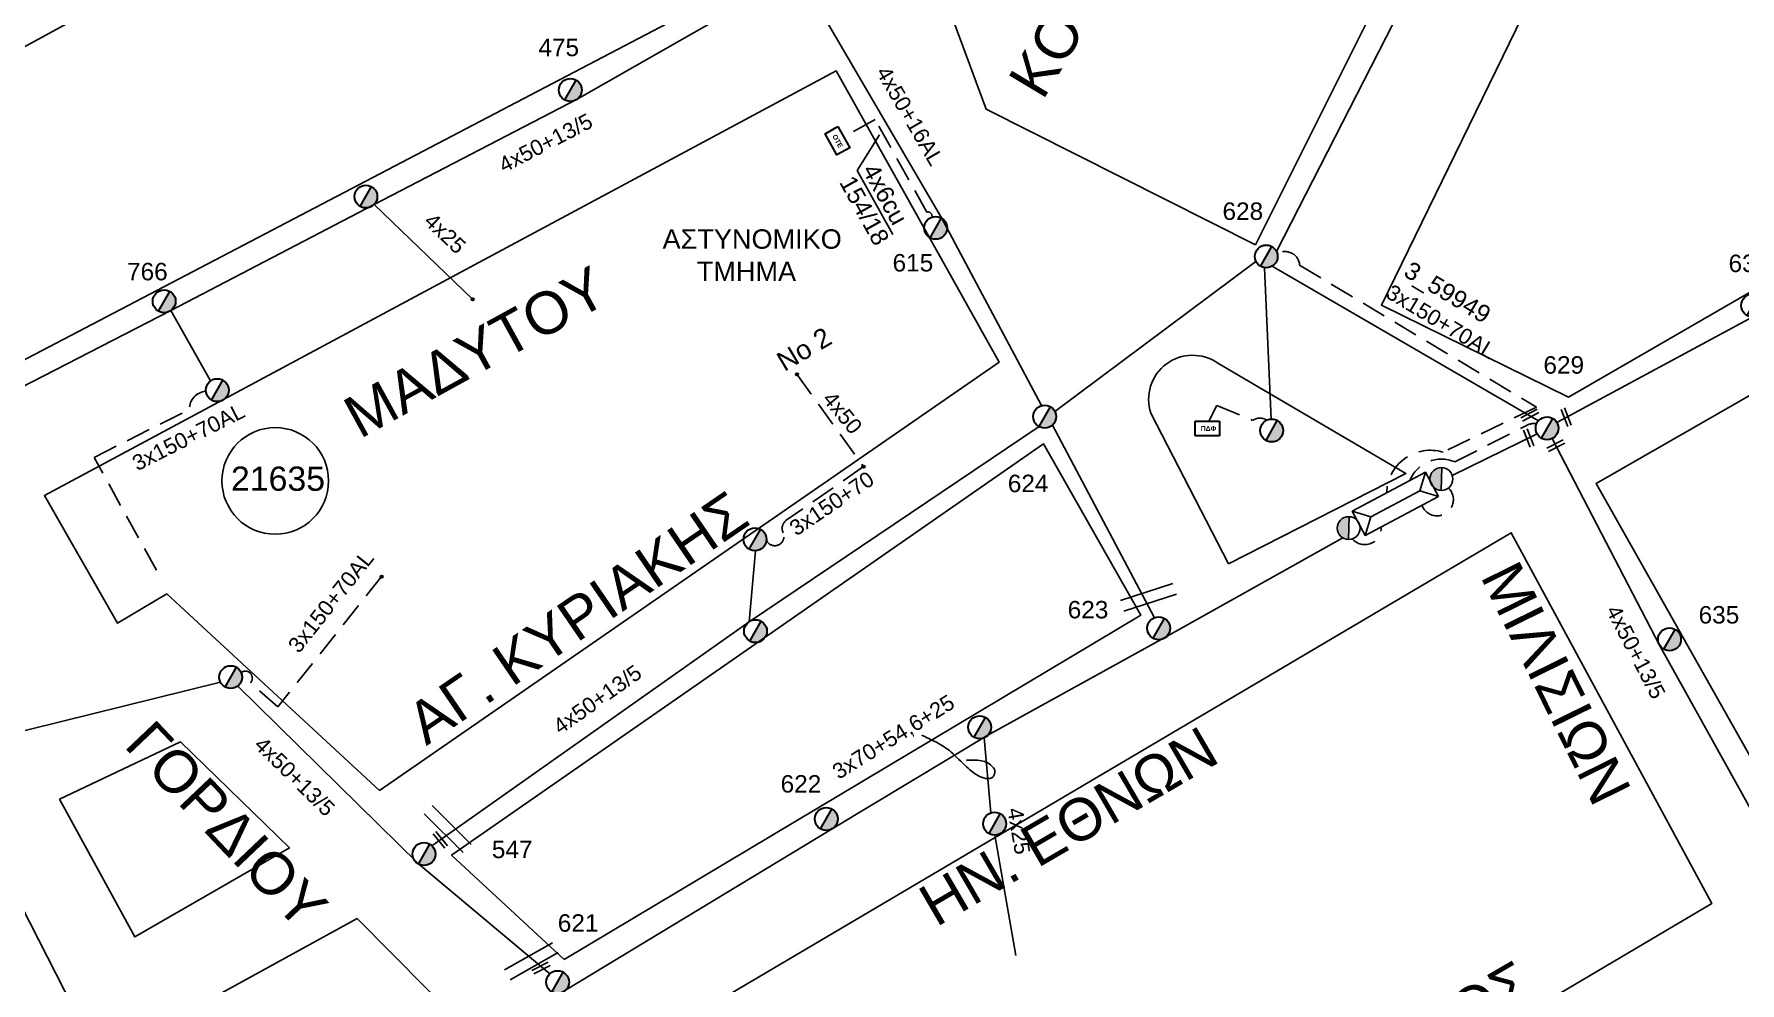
# Model space of a CAD drawing. Header units: millimetres. Extents: x 1421 to 7547, y 822 to 1863.
# Drawn here: x 7113 to 7289, y 1308.7 to 1406.6 of the extents above; entities that cross this region are included whole.
import ezdxf
from ezdxf.enums import TextEntityAlignment as Align

# ---------------------------------------------------------------- set-up
doc = ezdxf.new("R2010")
doc.units = ezdxf.units.MM
doc.linetypes.add('DASHED', pattern=[19.05, 12.7, -6.35])
doc.layers.get('0').update_dxf_attribs({"lineweight": 30})
for name, color, linetype, lineweight in [('4x50+13_5', 7, 'Continuous', 30), ('4x50AL', 7, 'Continuous', 30), ('Pillar OTE', 7, 'Continuous', 30), ('Pillar Δημοτικού Φωτισμού', 7, 'Continuous', 30), ('TEXT_ΚΑΛΩΔΙΩΝ', 7, 'Continuous', 30), ('Άγνωστα', 7, 'Continuous', 30), ('Άγνωστο εναέριο καλώδιο', 7, 'Continuous', 30), ('Άγνωστο Υπόγειο Καλώδιο', 7, 'DASHED', 30), ('Γυμνά εναέρια ΧΤ και ΦΟΠ (3Φ)   4x50+16AL', 7, 'Continuous', 30), ('Εναέρια παροχή ΧΤ 4x25', 7, 'SYN_LINE', 30), ('Καλώδια ΧΤ   3x150+50CU', 7, 'DASHED', 30), ('Καλώδια ΧΤ   3x150+70AL', 7, 'DASHED', 30), ('Μηχανική τομή', 7, 'Continuous', 30), ('Στύλος ΦΜ', 7, 'Continuous', 30), ('Στύλος ΦΜ @ 1', 7, 'Continuous', 30), ('Συνδέσεις', 7, 'Continuous', 30), ('Συνεστραμμένα ΧΤ   3x70+54.6+25 AL', 7, 'SYN_LINE', 30), ('Τομή', 7, 'Continuous', 30), ('Υποσταθμός εναέριος 2 στύλων', 7, 'Continuous', 30), ('Υποσταθμός πόλεως', 7, 'Continuous', 30), ('Υπόβαθρο ΔΕΗ', 7, 'Continuous', 30), ('Υπόγεια Καλώδια Δικτύου ΧΤ  4x6', 7, 'DASHED', 30)]:
    doc.layers.add(name, color=color, linetype=linetype, lineweight=lineweight)
doc.layers.add('Υπόγεια καλώδια Παροχών ΧΤ   4x50AL', color=7, linetype='DASHED')
doc.styles.add('arial', font='arial.ttf')
doc.styles.get("Standard").update_dxf_attribs({"font": 'arial.ttf'})
doc.linetypes.add('SYN_LINE', pattern='A,0.5,-0.0001,["/\\/\\/\\/",Standard,S=0.1,R=0,X=0,Y=-0.05],-0.25', length=0.7501)
doc.dimstyles.new('ISO-25', dxfattribs={"dimtxt": 2.5, "dimasz": 2.5, "dimexe": 1.25, "dimexo": 0.625, "dimtad": 1, "dimtxsty": 'Standard', "dimcen": 2.5, "dimadec": 0, "dimazin": 0, "dimtfac": 1, "dimtmove": 0, "dimatfit": 3, "dimfxl": 1, "dimarcsym": 0})

# ---------------------------------------------------------------- blocks, each defined once
blk = doc.blocks.new('ΥΠΑΡΧΩΝ ΤΣΙΜΕΝΤΕΝΙΟΣ ΣΤΥΛΟΣ')
at = {"layer": 'Στύλος ΦΜ'}
blk.add_hatch(color=7, dxfattribs=at).paths.add_polyline_path([(-1.29, -2.28, 0.574793), (2.62, 0, 0.268822), (1.3, 2.27)])
at = {"layer": 'Στύλος ΦΜ', "color": 7}
blk.add_line((-1.29, -2.28), (1.3, 2.27), dxfattribs=at)
blk.add_circle((0, 0), 2.62, dxfattribs=at)
at = {"layer": 'Στύλος ΦΜ', "flags": 4}
for tag, p in [('ΑΡΙΘΜΟΣ', (-4.68, 8.05)), ('ΤΥΠΟΣ', (-4.91, 3.03))]:
    blk.add_attdef(tag, p, '', height=4, dxfattribs=at)
blk = doc.blocks.new('ΤΟΜΗ')
at = {"layer": 'Τομή', "lineweight": -3, "ltscale": 40}
for p, q in [((-11.37, 1.1), (11.37, 1.1)), ((11.37, -3.57), (-11.37, -3.57))]:
    blk.add_line(p, q, dxfattribs=at)
blk = doc.blocks.new('ΥΠΟΣΤΑΘΜΟΣ ΕΝΑΕΡΙΟΣ ΕΠΙ 2 ΣΤΥΛΩΝ')
at = {"layer": 'Υποσταθμός εναέριος 2 στύλων', "linetype": 'Continuous', "lineweight": -3}
for points in [[(-11.97, -2.11, 0.574793), (-8.45, -0.07, 0.268822), (-9.64, 1.98)], [(9.68, -2.15, 0.574793), (13.19, -0.1, 0.268822), (12.01, 1.95)]]:
    blk.add_hatch(color=256, dxfattribs=at).paths.add_polyline_path(points)
for p, q in [((-11.97, -2.11), (-9.64, 1.98)), ((9.68, -2.15), (12.01, 1.95))]:
    blk.add_line(p, q, dxfattribs=at)
for centre in [(-10.81, -0.07), (10.84, -0.1)]:
    blk.add_circle(centre, 2.36, dxfattribs=at)
at = {"layer": 'Υποσταθμός πόλεως', "linetype": 'Continuous', "lineweight": -3, "ltscale": 40}
blk.add_lwpolyline([(-8.57, 2.82), (8.57, 2.82), (8.57, -2.82), (-8.57, -2.82)], close=True, dxfattribs=at)
for points in [[(-5.75, 0), (-8.57, 2.82)], [(-8.57, -2.82), (-5.75, 0)], [(-5.75, 0), (5.75, 0)], [(5.75, 0), (8.57, 2.82)], [(8.57, -2.82), (5.75, 0)]]:
    blk.add_lwpolyline(points, dxfattribs=at)
at = {"layer": 'Υποσταθμός εναέριος 2 στύλων', "ltscale": 40, "flags": 1}
for tag, p in [('ΜΕΤΑΣΧΗΜΑΤΙΣΜΟΣ', (14.09, 2.51)), ('ΙΣΧΥΣ', (14.07, -0.28)), ('ΑΡΙΘΜΟΣ', (14.19, -3))]:
    blk.add_attdef(tag, p, '', height=1.8, dxfattribs=at)
blk = doc.blocks.new('ΜΗΧΑΝΙΚΗ ΤΟΜΗ')
at = {"layer": 'Μηχανική τομή', "lineweight": -3, "ltscale": 40}
for p, q in [((-3.78, 1.15), (3.8, 1.15)), ((3.8, -0.4), (-3.78, -0.4))]:
    blk.add_line(p, q, dxfattribs=at)
blk = doc.blocks.new('_ΣΥΝΔΕΣΗ')
at = {"layer": 'Συνδέσεις', "linetype": 'SYN_LINE', "ltscale": 40}
blk.add_hatch(color=256, dxfattribs=at).paths.add_polyline_path([(0.5, -0.01, 1), (-0.5, -0.01, 1)])
at = {"layer": 'Συνδέσεις'}
blk.add_circle((0, -0.01), 0.5, dxfattribs=at)
blk = doc.blocks.new('PILLAR ΔΗΜΟΤΙΚΟΥ ΦΩΤΙΣΜΟΥ')
at = {"layer": 'Pillar Δημοτικού Φωτισμού', "ltscale": 40}
for p, q in [((-3.64, 2), (3.07, 2)), ((-3.64, -2), (-3.64, 2)), ((3.07, 2), (3.07, -2)), ((3.07, -2), (-3.64, -2))]:
    blk.add_line(p, q, dxfattribs=at)
at = {"layer": 'Pillar Δημοτικού Φωτισμού', "insert": (-2.13, 0.69), "char_height": 1.3575, "width": 109.961, "attachment_point": 1}
blk.add_mtext('{\\fArial|b1|i0|c161|p34;ΠΔΦ}', dxfattribs=at)
blk = doc.blocks.new('PILLAR ΟΤΕ')
at = {"layer": 'Pillar OTE', "ltscale": 40}
blk.add_lwpolyline([(-3.31, 2.02), (3.39, 2.02), (3.39, -1.99), (-3.31, -1.99)], close=True, dxfattribs=at)
at = {"layer": 'Pillar OTE', "insert": (-1.81, 0.71), "char_height": 1.3575, "width": 109.961, "attachment_point": 1}
blk.add_mtext('{\\fArial|b1|i0|c161|p34;OTE}', dxfattribs=at)

msp = doc.modelspace()

# ---------------------------------------------------------------- linework, layer by layer
at = {"color": 30, "lineweight": -3, "ltscale": 0.2}
msp.add_lwpolyline([(7239.92, 1382.47), (7240.61, 1366.86)], dxfattribs=at)
at = {"layer": '4x50+13_5', "color": 30, "lineweight": -3, "ltscale": 0.2}
for points in [[(7270.15, 1442.81), (7258.44, 1418), (7241.15, 1384.15)], [(7097.16, 1362.69), (7127.07, 1378.06), (7148.05, 1389), (7169.01, 1399.87), (7189.93, 1411.82)], [(7218.29, 1367.66), (7239.03, 1383.12)], [(7240.72, 1382.64), (7268.19, 1366.69)], [(7154.01, 1322.85), (7186.73, 1345.96), (7216.66, 1366.1)]]:
    msp.add_lwpolyline(points, dxfattribs=at)
at = {"layer": '4x50+13_5', "color": 2, "lineweight": -3, "ltscale": 0.2}
for points in [[(7268.05, 1365.34), (7259.29, 1361.04)], [(7293.64, 1320.25), (7293.64, 1320.25), (7280.68, 1343.56), (7269.58, 1364.85)]]:
    msp.add_lwpolyline(points, dxfattribs=at)
at = {"layer": '4x50+13_5', "color": 62, "lineweight": -3, "ltscale": 0.2}
for points in [[(7109.08, 1334.04), (7132.21, 1339.72)], [(7133.98, 1339.32), (7152.62, 1320.98), (7166.17, 1309.65)]]:
    msp.add_lwpolyline(points, dxfattribs=at)
at = {"layer": '4x50AL', "color": 30, "lineweight": -3, "ltscale": 0.2}
msp.add_lwpolyline([(7127.07, 1378.06), (7131.17, 1370.8)], dxfattribs=at)
at = {"layer": '4x50AL', "color": 30, "linetype": 'DASHED', "lineweight": -3, "ltscale": 0.2}
msp.add_lwpolyline([(7191.67, 1371.49), (7198.54, 1361.96)], dxfattribs=at)
at = {"layer": 'Άγνωστα', "lineweight": -3}
msp.add_lwpolyline([(7209.16, 1331.67), (7209.78, 1331.7), (7210.29, 1331.68), (7210.7, 1331.62), (7211.03, 1331.54), (7211.29, 1331.43), (7211.5, 1331.31), (7211.66, 1331.19), (7211.78, 1331.08), (7211.88, 1330.97), (7211.95, 1330.88), (7212.01, 1330.8), (7212.05, 1330.73), (7212.08, 1330.66), (7212.09, 1330.59), (7212.09, 1330.53), (7212.09, 1330.46), (7212.08, 1330.39), (7212.07, 1330.32), (7212.05, 1330.24), (7212.02, 1330.17), (7211.99, 1330.1), (7211.95, 1330.03), (7211.91, 1329.97), (7211.86, 1329.92), (7211.8, 1329.88), (7211.74, 1329.85), (7211.67, 1329.82), (7211.59, 1329.8), (7211.51, 1329.79), (7211.42, 1329.79), (7211.33, 1329.79), (7211.24, 1329.8), (7211.14, 1329.81), (7211.04, 1329.83), (7210.93, 1329.86), (7210.82, 1329.89), (7210.7, 1329.93), (7210.59, 1329.97), (7210.47, 1330.03), (7210.34, 1330.09), (7210.22, 1330.16), (7210.08, 1330.25), (7209.95, 1330.34), (7209.81, 1330.45), (7209.66, 1330.57), (7209.5, 1330.7), (7209.34, 1330.85), (7209.16, 1331.01), (7208.98, 1331.18), (7208.78, 1331.37), (7208.58, 1331.57), (7208.38, 1331.77), (7208.18, 1331.96), (7207.98, 1332.16), (7207.78, 1332.34), (7207.58, 1332.51), (7207.4, 1332.67), (7207.22, 1332.81), (7207.04, 1332.94), (7206.87, 1333.05), (7206.7, 1333.16), (7206.53, 1333.26), (7206.35, 1333.36), (7206.17, 1333.46), (7205.99, 1333.56), (7205.8, 1333.65), (7205.62, 1333.74), (7205.44, 1333.83), (7205.27, 1333.92), (7205.11, 1333.99), (7204.98, 1334.06), (7204.86, 1334.12), (7204.77, 1334.16), (7204.7, 1334.19), (7204.65, 1334.22), (7204.62, 1334.23), (7204.6, 1334.24), (7204.59, 1334.25), (7204.58, 1334.25), (7204.58, 1334.25)], dxfattribs=at)
at = {"layer": 'Άγνωστο εναέριο καλώδιο', "color": 30, "lineweight": -3, "ltscale": 0.2}
msp.add_lwpolyline([(7186.73, 1345.96), (7187.41, 1353.28)], dxfattribs=at)
at = {"layer": 'Άγνωστο Υπόγειο Καλώδιο', "color": 30, "lineweight": -3, "ltscale": 0.2}
msp.add_lwpolyline([(7198.54, 1361.96), (7190.58, 1356.43, 0.365135), (7190.24, 1355.15, -1.036407), (7188.51, 1354.41, -0.413903)], format="xyb", dxfattribs=at)
at = {"layer": 'Γυμνά εναέρια ΧΤ και ΦΟΠ (3Φ)   4x50+16AL', "color": 27, "lineweight": -3, "ltscale": 0.2}
for points in [[(7216.91, 1368.26), (7206.58, 1387.61), (7191.49, 1413.49), (7182.58, 1430.32), (7170.75, 1450.43)], [(7228.55, 1346.38), (7218.03, 1366.24)]]:
    msp.add_lwpolyline(points, dxfattribs=at)
at = {"layer": 'Γυμνά εναέρια ΧΤ και ΦΟΠ (3Φ)   4x50+16AL', "color": 133, "lineweight": -3, "ltscale": 0.2}
msp.add_lwpolyline([(7270.08, 1366.53), (7291.26, 1377.93), (7318.96, 1393.87), (7331.68, 1400.97), (7346.51, 1409.44), (7366.89, 1415.58)], dxfattribs=at)
at = {"layer": 'Γυμνά εναέρια ΧΤ και ΦΟΠ (3Φ)   4x50+16AL', "color": 1, "lineweight": -3, "ltscale": 0.2}
msp.add_lwpolyline([(7092.34, 1264.75), (7116.96, 1278.13), (7142.83, 1293.49), (7167.8, 1307.95), (7195.31, 1324.61), (7211.37, 1334.26), (7229.86, 1344.49), (7247.98, 1354.62)], dxfattribs=at)
at = {"layer": 'Εναέρια παροχή ΧΤ 4x25', "color": 30, "linetype": 'SYN_LINE', "lineweight": -3, "ltscale": 10}
msp.add_lwpolyline([(7148.05, 1389), (7158.21, 1379.22)], dxfattribs=at)
at = {"layer": 'Εναέρια παροχή ΧΤ 4x25', "color": 1, "linetype": 'SYN_LINE', "lineweight": -3, "ltscale": 10}
msp.add_lwpolyline([(7212.1, 1323.95), (7214.26, 1311.53)], dxfattribs=at)
at = {"layer": 'Καλώδια ΧΤ   3x150+50CU', "color": 2, "lineweight": -3, "ltscale": 0.2}
msp.add_arc((7257.73, 1358.55), 1.67, 199.8146, 46.0449, dxfattribs=at)
at = {"layer": 'Καλώδια ΧΤ   3x150+50CU', "color": 10, "lineweight": -3, "ltscale": 0.2}
msp.add_arc((7250.25, 1355.62), 1.7, 221.1622, 4.2616, dxfattribs=at)
at = {"layer": 'Καλώδια ΧΤ   3x150+70AL', "color": 30, "lineweight": -3, "ltscale": 0.2}
for points in [[(7241.23, 1383.92, -0.562577), (7243.54, 1382.75), (7267.97, 1368.11), (7258.34, 1363.46, 0.494911), (7252.51, 1359.23, -1.743592)], [(7125.59, 1351.3), (7119.16, 1362.92), (7129, 1367.88, -0.398643), (7130.7, 1369.74, 3.703429)]]:
    msp.add_lwpolyline(points, format="xyb", dxfattribs=at)
at = {"layer": 'Καλώδια ΧΤ   3x150+70AL', "color": 133, "lineweight": -3, "ltscale": 0.2}
msp.add_lwpolyline([(7254.91, 1360.51, -0.425228), (7259.54, 1362.45), (7266.8, 1366.14, -0.166992), (7268.01, 1366.41)], format="xyb", dxfattribs=at)
at = {"layer": 'Καλώδια ΧΤ   3x150+70AL', "color": 62, "lineweight": -3, "ltscale": 0.2}
msp.add_lwpolyline([(7148.82, 1350.62), (7138.13, 1337.17), (7135.29, 1339.66, 0.924328), (7134.34, 1340.72, -2.643226)], format="xyb", dxfattribs=at)
at = {"layer": 'Συνεστραμμένα ΧΤ   3x70+54.6+25 AL', "color": 1, "linetype": 'SYN_LINE', "lineweight": -3, "ltscale": 10}
msp.add_lwpolyline([(7210.99, 1334), (7211.68, 1326.24)], dxfattribs=at)
at = {"layer": 'Υπόβαθρο ΔΕΗ', "lineweight": -3, "ltscale": 0.2}
for points in [[(7337.96, 1407.68), (7300.71, 1465.57), (7294.39, 1465.52), (7251.97, 1378.62), (7271.28, 1369.14), (7337.96, 1407.68)], [(7401.41, 1387.86), (7367.58, 1413.83), (7274.13, 1360.22), (7295.55, 1322.26), (7399.62, 1381.21), (7401.41, 1387.86)], [(7148.59, 1328.57), (7212.55, 1372.74), (7195.73, 1402.78), (7114.03, 1358.99), (7121.57, 1345.82), (7126.66, 1348.83), (7148.59, 1328.57)], [(7236.19, 1351.93), (7254.5, 1361.24), (7235.11, 1372.64)], [(7228.18, 1367.48), (7236.19, 1351.93)], [(7135.73, 1278.65), (7138.6, 1272.64), (7183.25, 1279.62), (7223.88, 1280.16), (7286.05, 1316.9), (7265.37, 1355.15), (7135.73, 1278.65)], [(7157.07, 1304.48), (7146.29, 1315.36), (7119.77, 1300.78), (7108.89, 1322.03), (7070.32, 1268.81), (7080.42, 1263.56), (7091.44, 1266.04), (7157.07, 1304.48)]]:
    msp.add_lwpolyline(points, dxfattribs=at)
for points in [[(7238.99, 1384.85), (7268.2, 1443.32), (7239.1, 1458.64), (7207.43, 1409.04), (7211.21, 1398.83)], [(7093.55, 1395.27), (7107.06, 1370.44), (7189.45, 1413.55), (7175.02, 1439.61)], [(7167.66, 1311.11), (7227.15, 1346.64), (7217.11, 1364.33), (7156.05, 1321.9)], [(7115.59, 1327.67), (7128.06, 1333.57), (7139.33, 1322.63), (7123.37, 1313.46)]]:
    msp.add_lwpolyline(points, close=True, dxfattribs=at)
at = {"layer": 'Υπόβαθρο ΔΕΗ', "lineweight": -3}
msp.add_circle((7137.85, 1360.49), 5.5, dxfattribs=at)
at = {"layer": 'Υπόβαθρο ΔΕΗ', "lineweight": -3, "ltscale": 0.2}
msp.add_arc((7232.51, 1368.89), 4.56, 55.296, 198.1097, dxfattribs=at)
at = {"layer": 'Υπόγεια Καλώδια Δικτύου ΧΤ  4x6', "color": 27, "linetype": 'DASHED', "lineweight": -2, "ltscale": 0.2}
msp.add_lwpolyline([(7205.6, 1387.7, 0.565343), (7205.08, 1388.22), (7199.74, 1397.76), (7196.51, 1395.95)], format="xyb", dxfattribs=at)
at = {"layer": 'Υπόγεια Καλώδια Δικτύου ΧΤ  4x6', "color": 30, "lineweight": -3, "ltscale": 0.2}
for points in [[(7234.98, 1368.27), (7234.18, 1366.64)], [(7234.98, 1368.27), (7238.71, 1366.72)]]:
    msp.add_lwpolyline(points, dxfattribs=at)
msp.add_arc((7239.44, 1365.79), 1.18, 53.8954, 128.2884, dxfattribs=at)

# ---------------------------------------------------------------- block references
at = {"layer": 'Pillar OTE', "lineweight": -2, "xscale": 0.375, "yscale": 0.375, "zscale": 0.375, "rotation": 299.0000000000001}
msp.add_blockref('PILLAR ΟΤΕ', (7195.84, 1395.58), dxfattribs=at)
at = {"layer": 'Pillar Δημοτικού Φωτισμού', "lineweight": -3, "xscale": 0.3749999999999999, "yscale": 0.3749999999999999, "zscale": 0.3749999999999999}
msp.add_blockref('PILLAR ΔΗΜΟΤΙΚΟΥ ΦΩΤΙΣΜΟΥ', (7234.13, 1365.89), dxfattribs=at)
at = {"layer": 'Μηχανική τομή', "lineweight": -3}
for p, xscale, yscale, zscale, rotation in [((7267.33, 1367.18), 0.2499999999999188, 0.2499999999999188, 0.2499999999999188, 27.66500128186423), ((7271.13, 1367.09), 0.2499999999999189, 0.2499999999999189, 0.2499999999999189, 111.2164460890226), ((7267.25, 1364.94), 0.2499999999999189, 0.2499999999999189, 0.2499999999999189, 111.2164460890225), ((7270.01, 1364.04), 0.2499999999999188, 0.2499999999999188, 0.2499999999999188, 27.66500128186423), ((7154.81, 1323.41), 0.2499999999999188, 0.2499999999999188, 0.2499999999999188, 309.4038638136934), ((7165.31, 1310.16), 0.2499999999999188, 0.2499999999999188, 0.2499999999999188, 27.66500128186423)]:
    msp.add_blockref('ΜΗΧΑΝΙΚΗ ΤΟΜΗ', p, dxfattribs=dict(at, xscale=xscale, yscale=yscale, zscale=zscale, rotation=rotation))
at = {"layer": 'Στύλος ΦΜ @ 1', "lineweight": -3, "ltscale": 40}
ref = msp.add_blockref('ΥΠΑΡΧΩΝ ΤΣΙΜΕΝΤΕΝΙΟΣ ΣΤΥΛΟΣ', (7168.3, 1400.81), dxfattribs=dict(at, xscale=0.4499999999998181, yscale=0.4499999999998181, zscale=0.4499999999998181))
ref.add_attrib('ΤΥΠΟΣ', '475', (7165, 1404.3), dxfattribs={"layer": 'Στύλος ΦΜ', "height": 1.8, "flags": 4})
at = {"layer": 'Στύλος ΦΜ @ 1', "lineweight": -3, "ltscale": 40, "xscale": 0.4499999999998181, "yscale": 0.4499999999998181, "zscale": 0.4499999999998181}
for p in [(7147.2, 1389.82), (7131.87, 1369.85), (7240.65, 1365.69), (7187.34, 1354.46), (7187.4, 1344.99), (7133.26, 1340.25), (7210.53, 1335.08), (7212.07, 1325.13)]:
    msp.add_blockref('ΥΠΑΡΧΩΝ ΤΣΙΜΕΝΤΕΝΙΟΣ ΣΤΥΛΟΣ', p, dxfattribs=at)
at = {"layer": 'Στύλος ΦΜ @ 1', "lineweight": -3, "ltscale": 40}
ref = msp.add_blockref('ΥΠΑΡΧΩΝ ΤΣΙΜΕΝΤΕΝΙΟΣ ΣΤΥΛΟΣ', (7240.09, 1383.64), dxfattribs=dict(at, xscale=0.4499999999998181, yscale=0.4499999999998181, zscale=0.4499999999998181))
ref.add_attrib('ΤΥΠΟΣ', '628', (7235.58, 1387.41), dxfattribs={"layer": 'Στύλος ΦΜ', "height": 1.8, "flags": 4})
ref = msp.add_blockref('ΥΠΑΡΧΩΝ ΤΣΙΜΕΝΤΕΝΙΟΣ ΣΤΥΛΟΣ', (7205.99, 1386.59), dxfattribs=dict(at, xscale=0.4499999999998181, yscale=0.4499999999998181, zscale=0.4499999999998181))
ref.add_attrib('ΤΥΠΟΣ', '615', (7201.54, 1382.09), dxfattribs={"layer": 'Στύλος ΦΜ', "height": 1.8, "flags": 4})
ref = msp.add_blockref('ΥΠΑΡΧΩΝ ΤΣΙΜΕΝΤΕΝΙΟΣ ΣΤΥΛΟΣ', (7290.28, 1378.58), dxfattribs=dict(at, xscale=0.4499999999998181, yscale=0.4499999999998181, zscale=0.4499999999998181))
ref.add_attrib('ΤΥΠΟΣ', '630', (7287.79, 1382.03), dxfattribs={"layer": 'Στύλος ΦΜ', "height": 1.8, "flags": 4})
ref = msp.add_blockref('ΥΠΑΡΧΩΝ ΤΣΙΜΕΝΤΕΝΙΟΣ ΣΤΥΛΟΣ', (7126.39, 1379.02), dxfattribs=dict(at, xscale=0.4499999999998181, yscale=0.4499999999998181, zscale=0.4499999999998181))
ref.add_attrib('ΤΥΠΟΣ', '766', (7122.56, 1381.18), dxfattribs={"layer": 'Στύλος ΦΜ', "height": 1.8, "flags": 4})
ref = msp.add_blockref('ΥΠΑΡΧΩΝ ΤΣΙΜΕΝΤΕΝΙΟΣ ΣΤΥΛΟΣ', (7269.07, 1365.92), dxfattribs=dict(at, xscale=0.4499999999998181, yscale=0.4499999999998181, zscale=0.4499999999998181))
ref.add_attrib('ΤΥΠΟΣ', '629', (7268.69, 1371.55), dxfattribs={"layer": 'Στύλος ΦΜ', "height": 1.8, "flags": 4})
ref = msp.add_blockref('ΥΠΑΡΧΩΝ ΤΣΙΜΕΝΤΕΝΙΟΣ ΣΤΥΛΟΣ', (7217.24, 1367.12), dxfattribs=dict(at, xscale=0.4499999999998181, yscale=0.4499999999998181, zscale=0.4499999999998181))
ref.add_attrib('ΤΥΠΟΣ', '624', (7213.43, 1359.33), dxfattribs={"layer": 'Στύλος ΦΜ', "height": 1.8, "flags": 4})
ref = msp.add_blockref('ΥΠΑΡΧΩΝ ΤΣΙΜΕΝΤΕΝΙΟΣ ΣΤΥΛΟΣ', (7229, 1345.29), dxfattribs=dict(at, xscale=0.4499999999998181, yscale=0.4499999999998181, zscale=0.4499999999998181))
ref.add_attrib('ΤΥΠΟΣ', '623', (7219.61, 1346.31), dxfattribs={"layer": 'Στύλος ΦΜ', "height": 1.8, "flags": 4})
ref = msp.add_blockref('ΥΠΑΡΧΩΝ ΤΣΙΜΕΝΤΕΝΙΟΣ ΣΤΥΛΟΣ', (7281.7, 1344.15), dxfattribs=dict(at, xscale=0.4499999999998181, yscale=0.4499999999998181, zscale=0.4499999999998181))
ref.add_attrib('ΤΥΠΟΣ', '635', (7284.7, 1345.78), dxfattribs={"layer": 'Στύλος ΦΜ', "height": 1.8, "flags": 4})
ref = msp.add_blockref('ΥΠΑΡΧΩΝ ΤΣΙΜΕΝΤΕΝΙΟΣ ΣΤΥΛΟΣ', (7194.7, 1325.62), dxfattribs=dict(at, xscale=0.4499999999998181, yscale=0.4499999999998181, zscale=0.4499999999998181))
ref.add_attrib('ΤΥΠΟΣ', '622', (7189.99, 1328.34), dxfattribs={"layer": 'Στύλος ΦΜ', "height": 1.8, "flags": 4})
ref = msp.add_blockref('ΥΠΑΡΧΩΝ ΤΣΙΜΕΝΤΕΝΙΟΣ ΣΤΥΛΟΣ', (7153.2, 1322), dxfattribs=dict(at, xscale=0.4499999999998181, yscale=0.4499999999998181, zscale=0.4499999999998181))
ref.add_attrib('ΤΥΠΟΣ', '547', (7160.2, 1321.58), dxfattribs={"layer": 'Στύλος ΦΜ', "height": 1.8, "flags": 4})
ref = msp.add_blockref('ΥΠΑΡΧΩΝ ΤΣΙΜΕΝΤΕΝΙΟΣ ΣΤΥΛΟΣ', (7166.98, 1308.79), dxfattribs=dict(at, xscale=0.4499999999998181, yscale=0.4499999999998181, zscale=0.4499999999998181))
ref.add_attrib('ΤΥΠΟΣ', '621', (7167, 1313.99), dxfattribs={"layer": 'Στύλος ΦΜ', "height": 1.8, "flags": 4})
at = {"layer": 'Συνδέσεις', "lineweight": -3, "xscale": 0.25, "yscale": 0.25, "zscale": 0.25}
for p in [(7158.21, 1379.22), (7191.67, 1371.49), (7198.54, 1361.96), (7148.83, 1350.62)]:
    msp.add_blockref('_ΣΥΝΔΕΣΗ', p, dxfattribs=at)
at = {"layer": 'Τομή', "lineweight": -3, "xscale": 0.2499999999998871, "yscale": 0.2499999999998871, "zscale": 0.2499999999998871}
for p, rotation in [((7227.84, 1348.77), 17.93381805001182), ((7155.86, 1324.8), 315.263914887549), ((7164.12, 1311.21), 29.49666956088656)]:
    msp.add_blockref('ΤΟΜΗ', p, dxfattribs=dict(at, rotation=rotation))
at = {"layer": 'Υποσταθμός εναέριος 2 στύλων', "lineweight": -3, "xscale": 0.4999999999999998, "yscale": 0.4999999999999998, "zscale": 0.4999999999999998, "rotation": 207.9922339279696}
msp.add_blockref('ΥΠΟΣΤΑΘΜΟΣ ΕΝΑΕΡΙΟΣ ΕΠΙ 2 ΣΤΥΛΩΝ', (7253.41, 1358.12), dxfattribs=at)

# ---------------------------------------------------------------- texts
at = {"lineweight": -3, "ltscale": 40, "char_height": 4, "attachment_point": 1, "style": 'arial'}
for s, insert, width, rotation in [('{\\H1.083x;ΚΟΡΔΕΛΙΟΥ}', (7213.32, 1401.88), 51.2353, 59.0631), ('{\\H1.083x;ΜΑΔΥΤΟΥ}', (7144.49, 1368.57), 73.0298, 28.7972), ('{\\H1.083x;ΑΓ. ΚΥΡΙΑΚΗΣ}', (7150.98, 1336.7), 73.0298, 34.3758), ('{\\H1.083x;ΜΙΛΙΣΙΩΝ}', (7266.02, 1352.58), 73.0298, 296.2452), ('{\\H1.083x;ΓΟΡΔΙΟΥ}', (7125.27, 1336.11), 73.0298, 313.5068), ('{\\H1.083x;ΗΝ. ΕΘΝΩΝ}', (7203.85, 1318.16), 73.0298, 30.2348), ('{\\H1.083x;ΟΛΥΜΠΙΑΔΟΣ}', (7230.89, 1290.87), 73.0298, 30.2348)]:
    msp.add_mtext(s, dxfattribs=dict(at, insert=insert, width=width, rotation=rotation))
at = {"layer": 'TEXT_ΚΑΛΩΔΙΩΝ', "lineweight": -3, "ltscale": 0.2}
for s, rotation, p in [('4x50+16AL', 300.232, (7203.34, 1398.14)), ('4x50+13/5', 27.4061, (7165.74, 1395.36)), ('4x25', 316.0843, (7155.38, 1386.03)), ('3x150+70AL', 329.0576, (7258.12, 1376.93)), ('4x50', 309.5373, (7196.38, 1367.53)), ('3x150+70AL', 26.7818, (7128.89, 1365.03)), ('3x150+70', 33.9497, (7195.26, 1358.17)), ('3x150+70AL', 51.5165, (7143.59, 1348.05)), ('4x50+13/5', 297.5315, (7278.23, 1342.85)), ('4x50+13/5', 35.2395, (7171.08, 1337.96)), ('3x70+54,6+25', 31.9098, (7201.62, 1334.1)), ('4x50+13/5', 315.4498, (7139.87, 1330.01)), ('4x25', 279.8616, (7214.57, 1324.38))]:
    msp.add_text(s, height=1.6, rotation=rotation, dxfattribs=at).set_placement(p, align=Align.MIDDLE_CENTER)
at = {"layer": 'Άγνωστα', "color": 7, "lineweight": -3, "insert": (7133.28, 1361.97), "char_height": 2.5, "attachment_point": 1}
msp.add_mtext_dynamic_manual_height_columns('21635', width=1.8, gutter_width=12.5, heights=[0.0453], dxfattribs=at)
at = {"layer": 'Υπόβαθρο ΔΕΗ', "lineweight": -3, "insert": (7177.81, 1386.44), "char_height": 2, "attachment_point": 1}
msp.add_mtext_dynamic_manual_height_columns('ΑΣΤΥΝΟΜΙΚΟ \\P{\\W4.55606; }ΤΜΗΜΑ', width=17.2548, gutter_width=12.5, heights=[9.11], dxfattribs=at)
at = {"layer": 'Υπόβαθρο ΔΕΗ', "lineweight": -3, "attachment_point": 1}
for s, heights, insert, char_height, rotation in [('3_59949', [2.65], (7255.08, 1383.24), 1.8, 329), ('Νο 2', [0], (7189.36, 1373.44), 2, 30.69)]:
    msp.add_mtext_dynamic_manual_height_columns(s, width=17.2548, gutter_width=12.5, heights=heights, dxfattribs=dict(at, insert=insert, char_height=char_height, rotation=rotation))
at = {"layer": 'Υπόγεια καλώδια Παροχών ΧΤ   4x50AL', "color": 7, "ltscale": 0.2, "char_height": 1.8, "attachment_point": 1, "rotation": 299}
for s, insert in [('4x6cu', (7199.94, 1393.43)), ('154/18', (7197.57, 1392.18))]:
    msp.add_mtext_dynamic_manual_height_columns(s, width=1.8, gutter_width=12.5, heights=[0.118], dxfattribs=dict(at, insert=insert))

# ---------------------------------------------------------------- leaders
at = {"layer": 'Υπόβαθρο ΔΕΗ', "lineweight": -3, "ltscale": 0.2}
msp.add_leader([(7200.2, 1396.2), (7197.9, 1392.5), (7201.57, 1385.9)], dimstyle='ISO-25', override={"dimasz": 0.5, "dimgap": 0.625, "dimtad": 0}, dxfattribs=at)

doc.saveas('drawing.dxf')
